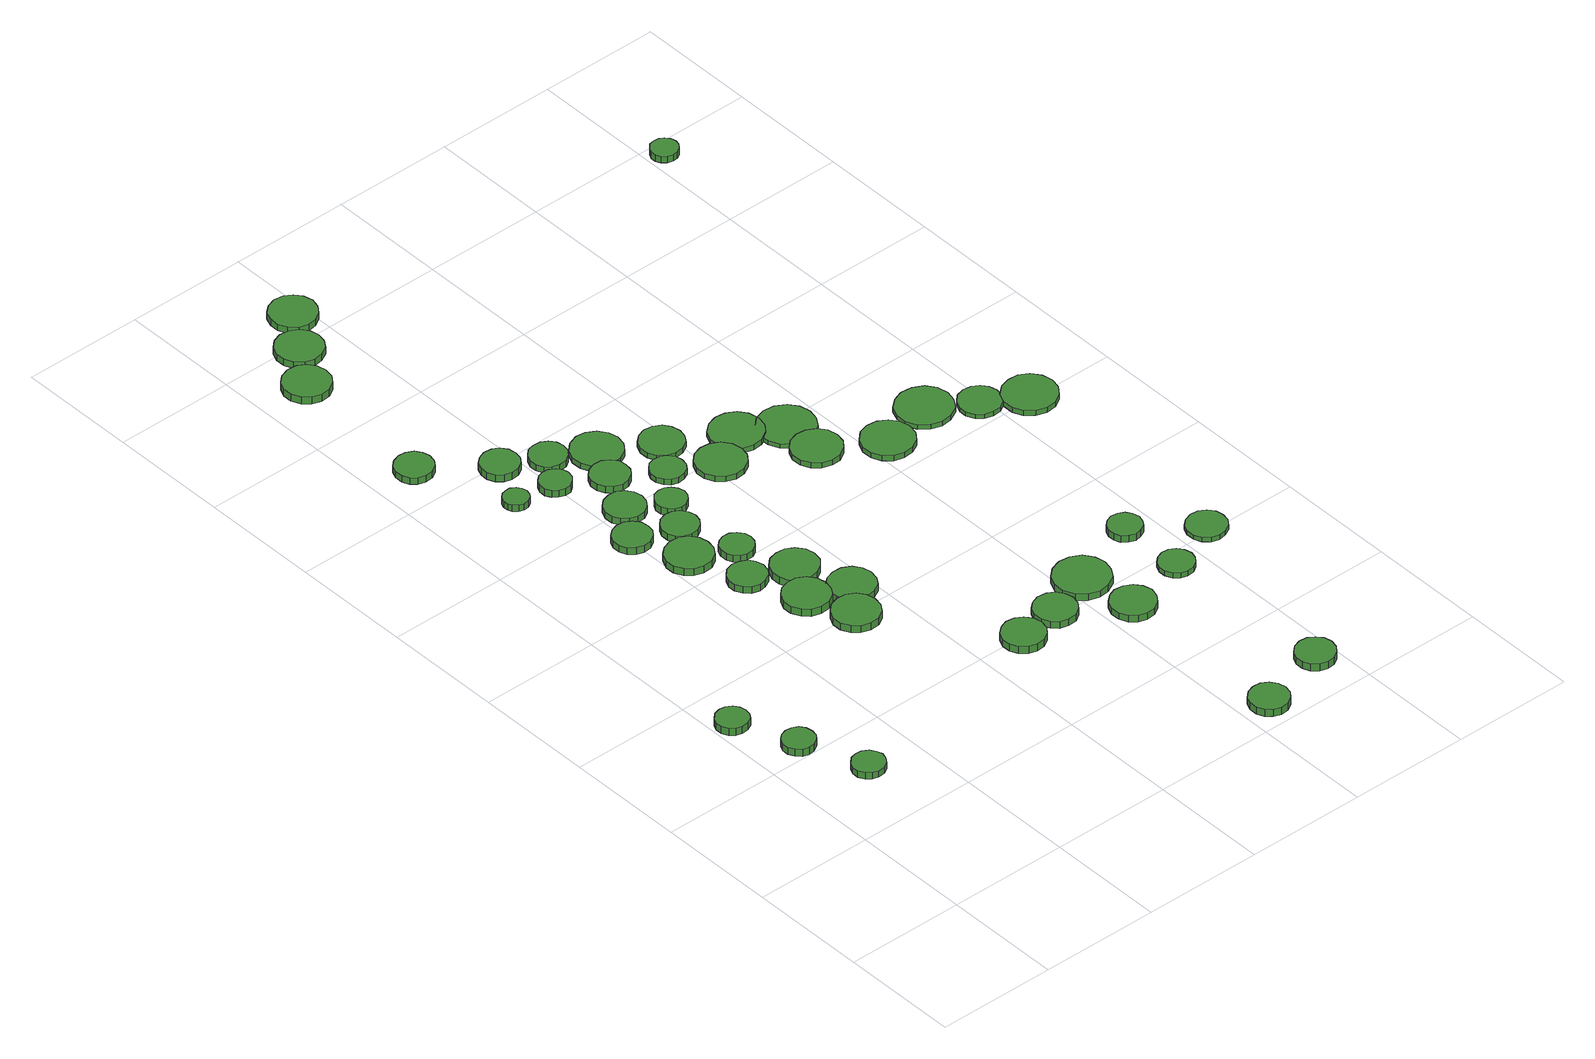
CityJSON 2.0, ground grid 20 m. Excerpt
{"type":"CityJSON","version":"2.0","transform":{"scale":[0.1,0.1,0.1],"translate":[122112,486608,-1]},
"CityObjects":{
"tree1":{"type":"SolitaryVegetationObject","attributes":{"function":"something"},"geometry":[{"type":"MultiSurface","lod":"1","boundaries":[[[0,1,2,3,4,5,6,7,8,9,10,11,12,13,14]],[[15,16,17,18,19,20,21,22,23,24,25,26,27,28,29]],[[0,29,28,1]],[[1,28,27,2]],[[2,27,26,3]],[[3,26,25,4]],[[4,25,24,5]],[[5,24,23,6]],[[6,23,22,7]],[[7,22,21,8]],[[8,21,20,9]],[[9,20,19,10]],[[10,19,18,11]],[[11,18,17,12]],[[12,17,16,13]],[[13,16,15,14]],[[14,15,29,0]]]}]},
"tree2":{"type":"SolitaryVegetationObject","attributes":{"function":"something"},"geometry":[{"type":"MultiSurface","lod":"1","boundaries":[[[30,31,32,33,34,35,36,37,38,39,40,41,42,43,44]],[[45,46,47,48,49,50,51,52,53,54,55,56,57,58,59]],[[30,59,58,31]],[[31,58,57,32]],[[32,57,56,33]],[[33,56,55,34]],[[34,55,54,35]],[[35,54,53,36]],[[36,53,52,37]],[[37,52,51,38]],[[38,51,50,39]],[[39,50,49,40]],[[40,49,48,41]],[[41,48,47,42]],[[42,47,46,43]],[[43,46,45,44]],[[44,45,59,30]]]}]},
"tree3":{"type":"SolitaryVegetationObject","attributes":{"function":"something"},"geometry":[{"type":"MultiSurface","lod":"1","boundaries":[[[60,61,62,63,64,65,66,67,68,69,70,71,72,73,74]],[[75,76,77,78,79,80,81,82,83,84,85,86,87,88,89]],[[60,89,88,61]],[[61,88,87,62]],[[62,87,86,63]],[[63,86,85,64]],[[64,85,84,65]],[[65,84,83,66]],[[66,83,82,67]],[[67,82,81,68]],[[68,81,80,69]],[[69,80,79,70]],[[70,79,78,71]],[[71,78,77,72]],[[72,77,76,73]],[[73,76,75,74]],[[74,75,89,60]]]}]},
"tree4":{"type":"SolitaryVegetationObject","attributes":{"function":"something"},"geometry":[{"type":"MultiSurface","lod":"1","boundaries":[[[90,91,92,93,94,95,96,97,98,99,100,101,102,103,104]],[[105,106,107,108,109,110,111,112,113,114,115,116,117,118,119]],[[90,119,118,91]],[[91,118,117,92]],[[92,117,116,93]],[[93,116,115,94]],[[94,115,114,95]],[[95,114,113,96]],[[96,113,112,97]],[[97,112,111,98]],[[98,111,110,99]],[[99,110,109,100]],[[100,109,108,101]],[[101,108,107,102]],[[102,107,106,103]],[[103,106,105,104]],[[104,105,119,90]]]}]},
"tree5":{"type":"SolitaryVegetationObject","attributes":{"function":"something"},"geometry":[{"type":"MultiSurface","lod":"1","boundaries":[[[120,121,122,123,124,125,126,127,128,129,130,131,132,133,134]],[[135,136,137,138,139,140,141,142,143,144,145,146,147,148,149]],[[120,149,148,121]],[[121,148,147,122]],[[122,147,146,123]],[[123,146,145,124]],[[124,145,144,125]],[[125,144,143,126]],[[126,143,142,127]],[[127,142,141,128]],[[128,141,140,129]],[[129,140,139,130]],[[130,139,138,131]],[[131,138,137,132]],[[132,137,136,133]],[[133,136,135,134]],[[134,135,149,120]]]}]},
"tree6":{"type":"SolitaryVegetationObject","attributes":{"function":"something"},"geometry":[{"type":"MultiSurface","lod":"1","boundaries":[[[150,151,152,153,154,155,156,157,158,159,160,161,162,163,164]],[[165,166,167,168,169,170,171,172,173,174,175,176,177,178,179]],[[150,179,178,151]],[[151,178,177,152]],[[152,177,176,153]],[[153,176,175,154]],[[154,175,174,155]],[[155,174,173,156]],[[156,173,172,157]],[[157,172,171,158]],[[158,171,170,159]],[[159,170,169,160]],[[160,169,168,161]],[[161,168,167,162]],[[162,167,166,163]],[[163,166,165,164]],[[164,165,179,150]]]}]},
"tree7":{"type":"SolitaryVegetationObject","attributes":{"function":"something"},"geometry":[{"type":"MultiSurface","lod":"1","boundaries":[[[180,181,182,183,184,185,186,187,188,189,190,191,192,193,194]],[[195,196,197,198,199,200,201,202,203,204,205,206,207,208,209]],[[180,209,208,181]],[[181,208,207,182]],[[182,207,206,183]],[[183,206,205,184]],[[184,205,204,185]],[[185,204,203,186]],[[186,203,202,187]],[[187,202,201,188]],[[188,201,200,189]],[[189,200,199,190]],[[190,199,198,191]],[[191,198,197,192]],[[192,197,196,193]],[[193,196,195,194]],[[194,195,209,180]]]}]},
"tree8":{"type":"SolitaryVegetationObject","attributes":{"function":"something"},"geometry":[{"type":"MultiSurface","lod":"1","boundaries":[[[210,211,212,213,214,215,216,217,218,219,220,221,222,223,224]],[[225,226,227,228,229,230,231,232,233,234,235,236,237,238,239]],[[210,239,238,211]],[[211,238,237,212]],[[212,237,236,213]],[[213,236,235,214]],[[214,235,234,215]],[[215,234,233,216]],[[216,233,232,217]],[[217,232,231,218]],[[218,231,230,219]],[[219,230,229,220]],[[220,229,228,221]],[[221,228,227,222]],[[222,227,226,223]],[[223,226,225,224]],[[224,225,239,210]]]}]},
"tree9":{"type":"SolitaryVegetationObject","attributes":{"function":"something"},"geometry":[{"type":"MultiSurface","lod":"1","boundaries":[[[240,241,242,243,244,245,246,247,248,249,250,251,252,253,254]],[[255,256,257,258,259,260,261,262,263,264,265,266,267,268,269]],[[240,269,268,241]],[[241,268,267,242]],[[242,267,266,243]],[[243,266,265,244]],[[244,265,264,245]],[[245,264,263,246]],[[246,263,262,247]],[[247,262,261,248]],[[248,261,260,249]],[[249,260,259,250]],[[250,259,258,251]],[[251,258,257,252]],[[252,257,256,253]],[[253,256,255,254]],[[254,255,269,240]]]}]},
"tree10":{"type":"SolitaryVegetationObject","attributes":{"function":"something"},"geometry":[{"type":"MultiSurface","lod":"1","boundaries":[[[270,271,272,273,274,275,276,277,278,279,280,281,282,283,284]],[[285,286,287,288,289,290,291,292,293,294,295,296,297,298,299]],[[270,299,298,271]],[[271,298,297,272]],[[272,297,296,273]],[[273,296,295,274]],[[274,295,294,275]],[[275,294,293,276]],[[276,293,292,277]],[[277,292,291,278]],[[278,291,290,279]],[[279,290,289,280]],[[280,289,288,281]],[[281,288,287,282]],[[282,287,286,283]],[[283,286,285,284]],[[284,285,299,270]]]}]},
"tree11":{"type":"SolitaryVegetationObject","attributes":{"function":"something"},"geometry":[{"type":"MultiSurface","lod":"1","boundaries":[[[300,301,302,303,304,305,306,307,308,309,310,311,312,313,314]],[[315,316,317,318,319,320,321,322,323,324,325,326,327,328,329]],[[300,329,328,301]],[[301,328,327,302]],[[302,327,326,303]],[[303,326,325,304]],[[304,325,324,305]],[[305,324,323,306]],[[306,323,322,307]],[[307,322,321,308]],[[308,321,320,309]],[[309,320,319,310]],[[310,319,318,311]],[[311,318,317,312]],[[312,317,316,313]],[[313,316,315,314]],[[314,315,329,300]]]}]},
"tree12":{"type":"SolitaryVegetationObject","attributes":{"function":"something"},"geometry":[{"type":"MultiSurface","lod":"1","boundaries":[[[330,331,332,333,334,335,336,337,338,339,340,341,342,343,344]],[[345,346,347,348,349,350,351,352,353,354,355,356,357,358,359]],[[330,359,358,331]],[[331,358,357,332]],[[332,357,356,333]],[[333,356,355,334]],[[334,355,354,335]],[[335,354,353,336]],[[336,353,352,337]],[[337,352,351,338]],[[338,351,350,339]],[[339,350,349,340]],[[340,349,348,341]],[[341,348,347,342]],[[342,347,346,343]],[[343,346,345,344]],[[344,345,359,330]]]}]},
"tree13":{"type":"SolitaryVegetationObject","attributes":{"function":"something"},"geometry":[{"type":"MultiSurface","lod":"1","boundaries":[[[360,361,362,363,364,365,366,367,368,369,370,371,372,373,374]],[[375,376,377,378,379,380,381,382,383,384,385,386,387,388,389]],[[360,389,388,361]],[[361,388,387,362]],[[362,387,386,363]],[[363,386,385,364]],[[364,385,384,365]],[[365,384,383,366]],[[366,383,382,367]],[[367,382,381,368]],[[368,381,380,369]],[[369,380,379,370]],[[370,379,378,371]],[[371,378,377,372]],[[372,377,376,373]],[[373,376,375,374]],[[374,375,389,360]]]}]},
"tree14":{"type":"SolitaryVegetationObject","attributes":{"function":"something"},"geometry":[{"type":"MultiSurface","lod":"1","boundaries":[[[390,391,392,393,394,395,396,397,398,399,400,401,402,403,404]],[[405,406,407,408,409,410,411,412,413,414,415,416,417,418,419]],[[390,419,418,391]],[[391,418,417,392]],[[392,417,416,393]],[[393,416,415,394]],[[394,415,414,395]],[[395,414,413,396]],[[396,413,412,397]],[[397,412,411,398]],[[398,411,410,399]],[[399,410,409,400]],[[400,409,408,401]],[[401,408,407,402]],[[402,407,406,403]],[[403,406,405,404]],[[404,405,419,390]]]}]},
"tree15":{"type":"SolitaryVegetationObject","attributes":{"function":"something"},"geometry":[{"type":"MultiSurface","lod":"1","boundaries":[[[420,421,422,423,424,425,426,427,428,429,430,431,432,433,434]],[[435,436,437,438,439,440,441,442,443,444,445,446,447,448,449]],[[420,449,448,421]],[[421,448,447,422]],[[422,447,446,423]],[[423,446,445,424]],[[424,445,444,425]],[[425,444,443,426]],[[426,443,442,427]],[[427,442,441,428]],[[428,441,440,429]],[[429,440,439,430]],[[430,439,438,431]],[[431,438,437,432]],[[432,437,436,433]],[[433,436,435,434]],[[434,435,449,420]]]}]},
"tree16":{"type":"SolitaryVegetationObject","attributes":{"function":"something"},"geometry":[{"type":"MultiSurface","lod":"1","boundaries":[[[450,451,452,453,454,455,456,457,458,459,460,461,462,463,464]],[[465,466,467,468,469,470,471,472,473,474,475,476,477,478,479]],[[450,479,478,451]],[[451,478,477,452]],[[452,477,476,453]],[[453,476,475,454]],[[454,475,474,455]],[[455,474,473,456]],[[456,473,472,457]],[[457,472,471,458]],[[458,471,470,459]],[[459,470,469,460]],[[460,469,468,461]],[[461,468,467,462]],[[462,467,466,463]],[[463,466,465,464]],[[464,465,479,450]]]}]},
"tree17":{"type":"SolitaryVegetationObject","attributes":{"function":"something"},"geometry":[{"type":"MultiSurface","lod":"1","boundaries":[[[480,481,482,483,484,485,486,487,488,489,490,491,492,493,494]],[[495,496,497,498,499,500,501,502,503,504,505,506,507,508,509]],[[480,509,508,481]],[[481,508,507,482]],[[482,507,506,483]],[[483,506,505,484]],[[484,505,504,485]],[[485,504,503,486]],[[486,503,502,487]],[[487,502,501,488]],[[488,501,500,489]],[[489,500,499,490]],[[490,499,498,491]],[[491,498,497,492]],[[492,497,496,493]],[[493,496,495,494]],[[494,495,509,480]]]}]},
"tree18":{"type":"SolitaryVegetationObject","attributes":{"function":"something"},"geometry":[{"type":"MultiSurface","lod":"1","boundaries":[[[510,511,512,513,514,515,516,517,518,519,520,521,522,523,524]],[[525,526,527,528,529,530,531,532,533,534,535,536,537,538,539]],[[510,539,538,511]],[[511,538,537,512]],[[512,537,536,513]],[[513,536,535,514]],[[514,535,534,515]],[[515,534,533,516]],[[516,533,532,517]],[[517,532,531,518]],[[518,531,530,519]],[[519,530,529,520]],[[520,529,528,521]],[[521,528,527,522]],[[522,527,526,523]],[[523,526,525,524]],[[524,525,539,510]]]}]},
"tree19":{"type":"SolitaryVegetationObject","attributes":{"function":"something"},"geometry":[{"type":"MultiSurface","lod":"1","boundaries":[[[540,541,542,543,544,545,546,547,548,549,550,551,552,553,554]],[[555,556,557,558,559,560,561,562,563,564,565,566,567,568,569]],[[540,569,568,541]],[[541,568,567,542]],[[542,567,566,543]],[[543,566,565,544]],[[544,565,564,545]],[[545,564,563,546]],[[546,563,562,547]],[[547,562,561,548]],[[548,561,560,549]],[[549,560,559,550]],[[550,559,558,551]],[[551,558,557,552]],[[552,557,556,553]],[[553,556,555,554]],[[554,555,569,540]]]}]},
"tree20":{"type":"SolitaryVegetationObject","attributes":{"function":"something"},"geometry":[{"type":"MultiSurface","lod":"1","boundaries":[[[570,571,572,573,574,575,576,577,578,579,580,581,582,583,584]],[[585,586,587,588,589,590,591,592,593,594,595,596,597,598,599]],[[570,599,598,571]],[[571,598,597,572]],[[572,597,596,573]],[[573,596,595,574]],[[574,595,594,575]],[[575,594,593,576]],[[576,593,592,577]],[[577,592,591,578]],[[578,591,590,579]],[[579,590,589,580]],[[580,589,588,581]],[[581,588,587,582]],[[582,587,586,583]],[[583,586,585,584]],[[584,585,599,570]]]}]},
"tree21":{"type":"SolitaryVegetationObject","attributes":{"function":"something"},"geometry":[{"type":"MultiSurface","lod":"1","boundaries":[[[600,601,602,603,604,605,606,607,608,609,610,611,612,613,614]],[[615,616,617,618,619,620,621,622,623,624,625,626,627,628,629]],[[600,629,628,601]],[[601,628,627,602]],[[602,627,626,603]],[[603,626,625,604]],[[604,625,624,605]],[[605,624,623,606]],[[606,623,622,607]],[[607,622,621,608]],[[608,621,620,609]],[[609,620,619,610]],[[610,619,618,611]],[[611,618,617,612]],[[612,617,616,613]],[[613,616,615,614]],[[614,615,629,600]]]}]},
"tree22":{"type":"SolitaryVegetationObject","attributes":{"function":"something"},"geometry":[{"type":"MultiSurface","lod":"1","boundaries":[[[630,631,632,633,634,635,636,637,638,639,640,641,642,643,644]],[[645,646,647,648,649,650,651,652,653,654,655,656,657,658,659]],[[630,659,658,631]],[[631,658,657,632]],[[632,657,656,633]],[[633,656,655,634]],[[634,655,654,635]],[[635,654,653,636]],[[636,653,652,637]],[[637,652,651,638]],[[638,651,650,639]],[[639,650,649,640]],[[640,649,648,641]],[[641,648,647,642]],[[642,647,646,643]],[[643,646,645,644]],[[644,645,659,630]]]}]},
"tree23":{"type":"SolitaryVegetationObject","attributes":{"function":"something"},"geometry":[{"type":"MultiSurface","lod":"1","boundaries":[[[660,661,662,663,664,665,666,667,668,669,670,671,672,673,674]],[[675,676,677,678,679,680,681,682,683,684,685,686,687,688,689]],[[660,689,688,661]],[[661,688,687,662]],[[662,687,686,663]],[[663,686,685,664]],[[664,685,684,665]],[[665,684,683,666]],[[666,683,682,667]],[[667,682,681,668]],[[668,681,680,669]],[[669,680,679,670]],[[670,679,678,671]],[[671,678,677,672]],[[672,677,676,673]],[[673,676,675,674]],[[674,675,689,660]]]}]},
"tree24":{"type":"SolitaryVegetationObject","attributes":{"function":"something"},"geometry":[{"type":"MultiSurface","lod":"1","boundaries":[[[690,691,692,693,694,695,696,697,698,699,700,701,702,703,704]],[[705,706,707,708,709,710,711,712,713,714,715,716,717,718,719]],[[690,719,718,691]],[[691,718,717,692]],[[692,717,716,693]],[[693,716,715,694]],[[694,715,714,695]],[[695,714,713,696]],[[696,713,712,697]],[[697,712,711,698]],[[698,711,710,699]],[[699,710,709,700]],[[700,709,708,701]],[[701,708,707,702]],[[702,707,706,703]],[[703,706,705,704]],[[704,705,719,690]]]}]},
"tree25":{"type":"SolitaryVegetationObject","attributes":{"function":"something"},"geometry":[{"type":"MultiSurface","lod":"1","boundaries":[[[720,721,722,723,724,725,726,727,728,729,730,731,732,733,734]],[[735,736,737,738,739,740,741,742,743,744,745,746,747,748,749]],[[720,749,748,721]],[[721,748,747,722]],[[722,747,746,723]],[[723,746,745,724]],[[724,745,744,725]],[[725,744,743,726]],[[726,743,742,727]],[[727,742,741,728]],[[728,741,740,729]],[[729,740,739,730]],[[730,739,738,731]],[[731,738,737,732]],[[732,737,736,733]],[[733,736,735,734]],[[734,735,749,720]]]}]},
"tree26":{"type":"SolitaryVegetationObject","attributes":{"function":"something"},"geometry":[{"type":"MultiSurface","lod":"1","boundaries":[[[750,751,752,753,754,755,756,757,758,759,760,761,762,763,764]],[[765,766,767,768,769,770,771,772,773,774,775,776,777,778,779]],[[750,779,778,751]],[[751,778,777,752]],[[752,777,776,753]],[[753,776,775,754]],[[754,775,774,755]],[[755,774,773,756]],[[756,773,772,757]],[[757,772,771,758]],[[758,771,770,759]],[[759,770,769,760]],[[760,769,768,761]],[[761,768,767,762]],[[762,767,766,763]],[[763,766,765,764]],[[764,765,779,750]]]}]},
"tree27":{"type":"SolitaryVegetationObject","attributes":{"function":"something"},"geometry":[{"type":"MultiSurface","lod":"1","boundaries":[[[780,781,782,783,784,785,786,787,788,789,790,791,792,793,794]],[[795,796,797,798,799,800,801,802,803,804,805,806,807,808,809]],[[780,809,808,781]],[[781,808,807,782]],[[782,807,806,783]],[[783,806,805,784]],[[784,805,804,785]],[[785,804,803,786]],[[786,803,802,787]],[[787,802,801,788]],[[788,801,800,789]],[[789,800,799,790]],[[790,799,798,791]],[[791,798,797,792]],[[792,797,796,793]],[[793,796,795,794]],[[794,795,809,780]]]}]},
"tree28":{"type":"SolitaryVegetationObject","attributes":{"function":"something"},"geometry":[{"type":"MultiSurface","lod":"1","boundaries":[[[810,811,812,813,814,815,816,817,818,819,820,821,822,823,824]],[[825,826,827,828,829,830,831,832,833,834,835,836,837,838,839]],[[810,839,838,811]],[[811,838,837,812]],[[812,837,836,813]],[[813,836,835,814]],[[814,835,834,815]],[[815,834,833,816]],[[816,833,832,817]],[[817,832,831,818]],[[818,831,830,819]],[[819,830,829,820]],[[820,829,828,821]],[[821,828,827,822]],[[822,827,826,823]],[[823,826,825,824]],[[824,825,839,810]]]}]},
"tree29":{"type":"SolitaryVegetationObject","attributes":{"function":"something"},"geometry":[{"type":"MultiSurface","lod":"1","boundaries":[[[840,841,842,843,844,845,846,847,848,849,850,851,852,853,854]],[[855,856,857,858,859,860,861,862,863,864,865,866,867,868,869]],[[840,869,868,841]],[[841,868,867,842]],[[842,867,866,843]],[[843,866,865,844]],[[844,865,864,845]],[[845,864,863,846]],[[846,863,862,847]],[[847,862,861,848]],[[848,861,860,849]],[[849,860,859,850]],[[850,859,858,851]],[[851,858,857,852]],[[852,857,856,853]],[[853,856,855,854]],[[854,855,869,840]]]}]},
"tree30":{"type":"SolitaryVegetationObject","attributes":{"function":"something"},"geometry":[{"type":"MultiSurface","lod":"1","boundaries":[[[870,871,872,873,874,875,876,877,878,879,880,881,882,883,884]],[[885,886,887,888,889,890,891,892,893,894,895,896,897,898,899]],[[870,899,898,871]],[[871,898,897,872]],[[872,897,896,873]],[[873,896,895,874]],[[874,895,894,875]],[[875,894,893,876]],[[876,893,892,877]],[[877,892,891,878]],[[878,891,890,879]],[[879,890,889,880]],[[880,889,888,881]],[[881,888,887,882]],[[882,887,886,883]],[[883,886,885,884]],[[884,885,899,870]]]}]},
"tree31":{"type":"SolitaryVegetationObject","attributes":{"function":"something"},"geometry":[{"type":"MultiSurface","lod":"1","boundaries":[[[900,901,902,903,904,905,906,907,908,909,910,911,912,913,914]],[[915,916,917,918,919,920,921,922,923,924,925,926,927,928,929]],[[900,929,928,901]],[[901,928,927,902]],[[902,927,926,903]],[[903,926,925,904]],[[904,925,924,905]],[[905,924,923,906]],[[906,923,922,907]],[[907,922,921,908]],[[908,921,920,909]],[[909,920,919,910]],[[910,919,918,911]],[[911,918,917,912]],[[912,917,916,913]],[[913,916,915,914]],[[914,915,929,900]]]}]},
"tree32":{"type":"SolitaryVegetationObject","attributes":{"function":"something"},"geometry":[{"type":"MultiSurface","lod":"1","boundaries":[[[930,931,932,933,934,935,936,937,938,939,940,941,942,943,944]],[[945,946,947,948,949,950,951,952,953,954,955,956,957,958,959]],[[930,959,958,931]],[[931,958,957,932]],[[932,957,956,933]],[[933,956,955,934]],[[934,955,954,935]],[[935,954,953,936]],[[936,953,952,937]],[[937,952,951,938]],[[938,951,950,939]],[[939,950,949,940]],[[940,949,948,941]],[[941,948,947,942]],[[942,947,946,943]],[[943,946,945,944]],[[944,945,959,930]]]}]},
"tree33":{"type":"SolitaryVegetationObject","attributes":{"function":"something"},"geometry":[{"type":"MultiSurface","lod":"1","boundaries":[[[960,961,962,963,964,965,966,967,968,969,970,971,972,973,974]],[[975,976,977,978,979,980,981,982,983,984,985,986,987,988,989]],[[960,989,988,961]],[[961,988,987,962]],[[962,987,986,963]],[[963,986,985,964]],[[964,985,984,965]],[[965,984,983,966]],[[966,983,982,967]],[[967,982,981,968]],[[968,981,980,969]],[[969,980,979,970]],[[970,979,978,971]],[[971,978,977,972]],[[972,977,976,973]],[[973,976,975,974]],[[974,975,989,960]]]}]},
"tree34":{"type":"SolitaryVegetationObject","attributes":{"function":"something"},"geometry":[{"type":"MultiSurface","lod":"1","boundaries":[[[990,991,992,993,994,995,996,997,998,999,1000,1001,1002,1003,1004]],[[1005,1006,1007,1008,1009,1010,1011,1012,1013,1014,1015,1016,1017,1018,1019]],[[990,1019,1018,991]],[[991,1018,1017,992]],[[992,1017,1016,993]],[[993,1016,1015,994]],[[994,1015,1014,995]],[[995,1014,1013,996]],[[996,1013,1012,997]],[[997,1012,1011,998]],[[998,1011,1010,999]],[[999,1010,1009,1000]],[[1000,1009,1008,1001]],[[1001,1008,1007,1002]],[[1002,1007,1006,1003]],[[1003,1006,1005,1004]],[[1004,1005,1019,990]]]}]},
"tree35":{"type":"SolitaryVegetationObject","attributes":{"function":"something"},"geometry":[{"type":"MultiSurface","lod":"1","boundaries":[[[1020,1021,1022,1023,1024,1025,1026,1027,1028,1029,1030,1031,1032,1033,1034]],[[1035,1036,1037,1038,1039,1040,1041,1042,1043,1044,1045,1046,1047,1048,1049]],[[1020,1049,1048,1021]],[[1021,1048,1047,1022]],[[1022,1047,1046,1023]],[[1023,1046,1045,1024]],[[1024,1045,1044,1025]],[[1025,1044,1043,1026]],[[1026,1043,1042,1027]],[[1027,1042,1041,1028]],[[1028,1041,1040,1029]],[[1029,1040,1039,1030]],[[1030,1039,1038,1031]],[[1031,1038,1037,1032]],[[1032,1037,1036,1033]],[[1033,1036,1035,1034]],[[1034,1035,1049,1020]]]}]},
"tree36":{"type":"SolitaryVegetationObject","attributes":{"function":"something"},"geometry":[{"type":"MultiSurface","lod":"1","boundaries":[[[1050,1051,1052,1053,1054,1055,1056,1057,1058,1059,1060,1061,1062,1063,1064]],[[1065,1066,1067,1068,1069,1070,1071,1072,1073,1074,1075,1076,1077,1078,1079]],[[1050,1079,1078,1051]],[[1051,1078,1077,1052]],[[1052,1077,1076,1053]],[[1053,1076,1075,1054]],[[1054,1075,1074,1055]],[[1055,1074,1073,1056]],[[1056,1073,1072,1057]],[[1057,1072,1071,1058]],[[1058,1071,1070,1059]],[[1059,1070,1069,1060]],[[1060,1069,1068,1061]],[[1061,1068,1067,1062]],[[1062,1067,1066,1063]],[[1063,1066,1065,1064]],[[1064,1065,1079,1050]]]}]},
"tree37":{"type":"SolitaryVegetationObject","attributes":{"function":"something"},"geometry":[{"type":"MultiSurface","lod":"1","boundaries":[[[1080,1081,1082,1083,1084,1085,1086,1087,1088,1089,1090,1091,1092,1093,1094]],[[1095,1096,1097,1098,1099,1100,1101,1102,1103,1104,1105,1106,1107,1108,1109]],[[1080,1109,1108,1081]],[[1081,1108,1107,1082]],[[1082,1107,1106,1083]],[[1083,1106,1105,1084]],[[1084,1105,1104,1085]],[[1085,1104,1103,1086]],[[1086,1103,1102,1087]],[[1087,1102,1101,1088]],[[1088,1101,1100,1089]],[[1089,1100,1099,1090]],[[1090,1099,1098,1091]],[[1091,1098,1097,1092]],[[1092,1097,1096,1093]],[[1093,1096,1095,1094]],[[1094,1095,1109,1080]]]}]},
"tree38":{"type":"SolitaryVegetationObject","attributes":{"function":"something"},"geometry":[{"type":"MultiSurface","lod":"1","boundaries":[[[1110,1111,1112,1113,1114,1115,1116,1117,1118,1119,1120,1121,1122,1123,1124]],[[1125,1126,1127,1128,1129,1130,1131,1132,1133,1134,1135,1136,1137,1138,1139]],[[1110,1139,1138,1111]],[[1111,1138,1137,1112]],[[1112,1137,1136,1113]],[[1113,1136,1135,1114]],[[1114,1135,1134,1115]],[[1115,1134,1133,1116]],[[1116,1133,1132,1117]],[[1117,1132,1131,1118]],[[1118,1131,1130,1119]],[[1119,1130,1129,1120]],[[1120,1129,1128,1121]],[[1121,1128,1127,1122]],[[1122,1127,1126,1123]],[[1123,1126,1125,1124]],[[1124,1125,1139,1110]]]}]},
"tree39":{"type":"SolitaryVegetationObject","attributes":{"function":"something"},"geometry":[{"type":"MultiSurface","lod":"1","boundaries":[[[1140,1141,1142,1143,1144,1145,1146,1147,1148,1149,1150,1151,1152,1153,1154]],[[1155,1156,1157,1158,1159,1160,1161,1162,1163,1164,1165,1166,1167,1168,1169]],[[1140,1169,1168,1141]],[[1141,1168,1167,1142]],[[1142,1167,1166,1143]],[[1143,1166,1165,1144]],[[1144,1165,1164,1145]],[[1145,1164,1163,1146]],[[1146,1163,1162,1147]],[[1147,1162,1161,1148]],[[1148,1161,1160,1149]],[[1149,1160,1159,1150]],[[1150,1159,1158,1151]],[[1151,1158,1157,1152]],[[1152,1157,1156,1153]],[[1153,1156,1155,1154]],[[1154,1155,1169,1140]]]}]},
"tree40":{"type":"SolitaryVegetationObject","attributes":{"function":"something"},"geometry":[{"type":"MultiSurface","lod":"1","boundaries":[[[1170,1171,1172,1173,1174,1175,1176,1177,1178,1179,1180,1181,1182,1183,1184]],[[1185,1186,1187,1188,1189,1190,1191,1192,1193,1194,1195,1196,1197,1198,1199]],[[1170,1199,1198,1171]],[[1171,1198,1197,1172]],[[1172,1197,1196,1173]],[[1173,1196,1195,1174]],[[1174,1195,1194,1175]],[[1175,1194,1193,1176]],[[1176,1193,1192,1177]],[[1177,1192,1191,1178]],[[1178,1191,1190,1179]],[[1179,1190,1189,1180]],[[1180,1189,1188,1181]],[[1181,1188,1187,1182]],[[1182,1187,1186,1183]],[[1183,1186,1185,1184]],[[1184,1185,1199,1170]]]}]},
"tree41":{"type":"SolitaryVegetationObject","attributes":{"function":"something"},"geometry":[{"type":"MultiSurface","lod":"1","boundaries":[[[1200,1201,1202,1203,1204,1205,1206,1207,1208,1209,1210,1211,1212,1213,1214]],[[1215,1216,1217,1218,1219,1220,1221,1222,1223,1224,1225,1226,1227,1228,1229]],[[1200,1229,1228,1201]],[[1201,1228,1227,1202]],[[1202,1227,1226,1203]],[[1203,1226,1225,1204]],[[1204,1225,1224,1205]],[[1205,1224,1223,1206]],[[1206,1223,1222,1207]],[[1207,1222,1221,1208]],[[1208,1221,1220,1209]],[[1209,1220,1219,1210]],[[1210,1219,1218,1211]],[[1211,1218,1217,1212]],[[1212,1217,1216,1213]],[[1213,1216,1215,1214]],[[1214,1215,1229,1200]]]}]},
"tree42":{"type":"SolitaryVegetationObject","attributes":{"function":"something"},"geometry":[{"type":"MultiSurface","lod":"1","boundaries":[[[1230,1231,1232,1233,1234,1235,1236,1237,1238,1239,1240,1241,1242,1243,1244]],[[1245,1246,1247,1248,1249,1250,1251,1252,1253,1254,1255,1256,1257,1258,1259]],[[1230,1259,1258,1231]],[[1231,1258,1257,1232]],[[1232,1257,1256,1233]],[[1233,1256,1255,1234]],[[1234,1255,1254,1235]],[[1235,1254,1253,1236]],[[1236,1253,1252,1237]],[[1237,1252,1251,1238]],[[1238,1251,1250,1239]],[[1239,1250,1249,1240]],[[1240,1249,1248,1241]],[[1241,1248,1247,1242]],[[1242,1247,1246,1243]],[[1243,1246,1245,1244]],[[1244,1245,1259,1230]]]}]},
"tree43":{"type":"SolitaryVegetationObject","attributes":{"function":"something"},"geometry":[{"type":"MultiSurface","lod":"1","boundaries":[[[1260,1261,1262,1263,1264,1265,1266,1267,1268,1269,1270,1271,1272,1273,1274]],[[1275,1276,1277,1278,1279,1280,1281,1282,1283,1284,1285,1286,1287,1288,1289]],[[1260,1289,1288,1261]],[[1261,1288,1287,1262]],[[1262,1287,1286,1263]],[[1263,1286,1285,1264]],[[1264,1285,1284,1265]],[[1265,1284,1283,1266]],[[1266,1283,1282,1267]],[[1267,1282,1281,1268]],[[1268,1281,1280,1269]],[[1269,1280,1279,1270]],[[1270,1279,1278,1271]],[[1271,1278,1277,1272]],[[1272,1277,1276,1273]],[[1273,1276,1275,1274]],[[1274,1275,1289,1260]]]}]},
"tree44":{"type":"SolitaryVegetationObject","attributes":{"function":"something"},"geometry":[{"type":"MultiSurface","lod":"1","boundaries":[[[1290,1291,1292,1293,1294,1295,1296,1297,1298,1299,1300,1301,1302,1303,1304]],[[1305,1306,1307,1308,1309,1310,1311,1312,1313,1314,1315,1316,1317,1318,1319]],[[1290,1319,1318,1291]],[[1291,1318,1317,1292]],[[1292,1317,1316,1293]],[[1293,1316,1315,1294]],[[1294,1315,1314,1295]],[[1295,1314,1313,1296]],[[1296,1313,1312,1297]],[[1297,1312,1311,1298]],[[1298,1311,1310,1299]],[[1299,1310,1309,1300]],[[1300,1309,1308,1301]],[[1301,1308,1307,1302]],[[1302,1307,1306,1303]],[[1303,1306,1305,1304]],[[1304,1305,1319,1290]]]}]}
},
"vertices":[
[54,523,26],[52,533,26],[46,542,26],[36,548,26],[25,549,26],[15,546,26],[7,538,26],[2,528,26],[2,517,26],[7,507,26],[15,500,26],[25,497,26],[36,498,26],[46,503,26],[52,512,26],[52,512,13],[46,503,13],[36,498,13],[25,497,13],[15,500,13],[7,507,13],[2,517,13],[2,528,13],[7,538,13],[15,546,13],[25,549,13],[36,548,13],[46,542,13],[52,533,13],[54,523,13],
[92,420,29],[90,431,29],[84,440,29],[74,445,29],[63,446,29],[53,443,29],[45,436,29],[40,426,29],[40,415,29],[45,405,29],[53,397,29],[63,394,29],[74,395,29],[84,401,29],[90,409,29],[90,409,16],[84,401,16],[74,395,16],[63,394,16],[53,397,16],[45,405,16],[40,415,16],[40,426,16],[45,436,16],[53,443,16],[63,446,16],[74,445,16],[84,440,16],[90,431,16],[92,420,16],
[131,310,32],[128,320,32],[122,329,32],[112,335,32],[101,336,32],[91,333,32],[83,325,32],[78,315,32],[78,304,32],[83,294,32],[91,287,32],[101,284,32],[112,285,32],[122,290,32],[128,299,32],[128,299,20],[122,290,20],[112,285,20],[101,284,20],[91,287,20],[83,294,20],[78,304,20],[78,315,20],[83,325,20],[91,333,20],[101,336,20],[112,335,20],[122,329,20],[128,320,20],[131,310,20],
[98,1264,27],[95,1276,27],[88,1287,27],[76,1293,27],[64,1294,27],[51,1290,27],[42,1282,27],[37,1270,27],[37,1257,27],[42,1245,27],[51,1237,27],[64,1233,27],[76,1234,27],[88,1241,27],[95,1251,27],[95,1251,15],[88,1241,15],[76,1234,15],[64,1233,15],[51,1237,15],[42,1245,15],[37,1257,15],[37,1270,15],[42,1282,15],[51,1290,15],[64,1294,15],[76,1293,15],[88,1287,15],[95,1276,15],[98,1264,15],
[151,1112,26],[149,1120,26],[144,1127,26],[136,1132,26],[128,1132,26],[120,1130,26],[113,1124,26],[110,1116,26],[110,1107,26],[113,1100,26],[120,1094,26],[128,1091,26],[136,1092,26],[144,1096,26],[149,1103,26],[149,1103,14],[144,1096,14],[136,1092,14],[128,1091,14],[120,1094,14],[113,1100,14],[110,1107,14],[110,1116,14],[113,1124,14],[120,1130,14],[128,1132,14],[136,1132,14],[144,1127,14],[149,1120,14],[151,1112,14],
[229,934,26],[227,947,26],[219,957,26],[208,964,26],[195,965,26],[183,961,26],[173,953,26],[168,941,26],[168,928,26],[173,916,26],[183,908,26],[195,904,26],[208,905,26],[219,911,26],[227,922,26],[227,922,13],[219,911,13],[208,905,13],[195,904,13],[183,908,13],[173,916,13],[168,928,13],[168,941,13],[173,953,13],[183,961,13],[195,965,13],[208,964,13],[219,957,13],[227,947,13],[229,934,13],
[270,849,26],[267,864,26],[258,877,26],[244,885,26],[228,886,26],[213,881,26],[202,871,26],[195,856,26],[195,841,26],[202,826,26],[213,816,26],[228,811,26],[244,812,26],[258,820,26],[267,833,26],[267,833,13],[258,820,13],[244,812,13],[228,811,13],[213,816,13],[202,826,13],[195,841,13],[195,856,13],[202,871,13],[213,881,13],[228,886,13],[244,885,13],[258,877,13],[267,864,13],[270,849,13],
[295,756,26],[292,769,26],[285,779,26],[273,785,26],[261,787,26],[248,783,26],[239,774,26],[233,762,26],[233,750,26],[239,738,26],[248,729,26],[261,725,26],[273,727,26],[285,733,26],[292,743,26],[292,743,14],[285,733,14],[273,727,14],[261,725,14],[248,729,14],[239,738,14],[233,750,14],[233,762,14],[239,774,14],[248,783,14],[261,787,14],[273,785,14],[285,779,14],[292,769,14],[295,756,14],
[335,665,27],[332,680,27],[323,693,27],[309,701,27],[293,702,27],[278,697,27],[267,687,27],[260,672,27],[260,657,27],[267,642,27],[278,632,27],[293,627,27],[309,628,27],[323,636,27],[332,649,27],[332,649,14],[323,636,14],[309,628,14],[293,627,14],[278,632,14],[267,642,14],[260,657,14],[260,672,14],[267,687,14],[278,697,14],[293,702,14],[309,701,14],[323,693,14],[332,680,14],[335,665,14],
[363,588,28],[360,603,28],[351,616,28],[337,624,28],[321,625,28],[306,620,28],[295,610,28],[288,595,28],[288,580,28],[295,565,28],[306,555,28],[321,550,28],[337,551,28],[351,559,28],[360,572,28],[360,572,15],[351,559,15],[337,551,15],[321,550,15],[306,555,15],[295,565,15],[288,580,15],[288,595,15],[295,610,15],[306,620,15],[321,625,15],[337,624,15],[351,616,15],[360,603,15],[363,588,15],
[198,1189,24],[196,1202,24],[188,1213,24],[177,1219,24],[164,1220,24],[152,1216,24],[142,1208,24],[137,1196,24],[137,1183,24],[142,1171,24],[152,1162,24],[164,1158,24],[177,1160,24],[188,1166,24],[196,1177,24],[196,1177,11],[188,1166,11],[177,1160,11],[164,1158,11],[152,1162,11],[142,1171,11],[137,1183,11],[137,1196,11],[142,1208,11],[152,1216,11],[164,1220,11],[177,1219,11],[188,1213,11],[196,1202,11],[198,1189,11],
[225,1104,25],[223,1114,25],[216,1122,25],[207,1128,25],[197,1129,25],[187,1126,25],[179,1119,25],[174,1109,25],[174,1098,25],[179,1089,25],[187,1082,25],[197,1078,25],[207,1079,25],[216,1085,25],[223,1093,25],[223,1093,12],[216,1085,12],[207,1079,12],[197,1078,12],[187,1082,12],[179,1089,12],[174,1098,12],[174,1109,12],[179,1119,12],[187,1126,12],[197,1129,12],[207,1128,12],[216,1122,12],[223,1114,12],[225,1104,12],
[115,1511,28],[112,1526,28],[103,1539,28],[89,1547,28],[73,1548,28],[58,1543,28],[47,1533,28],[40,1518,28],[40,1503,28],[47,1488,28],[58,1478,28],[73,1473,28],[89,1474,28],[103,1482,28],[112,1495,28],[112,1495,15],[103,1482,15],[89,1474,15],[73,1473,15],[58,1478,15],[47,1488,15],[40,1503,15],[40,1518,15],[47,1533,15],[58,1543,15],[73,1548,15],[89,1547,15],[103,1539,15],[112,1526,15],[115,1511,15],
[270,994,24],[267,1008,24],[259,1019,24],[248,1026,24],[234,1027,24],[221,1023,24],[211,1014,24],[205,1001,24],[205,987,24],[211,975,24],[221,966,24],[234,962,24],[248,963,24],[259,970,24],[267,981,24],[267,981,12],[259,970,12],[248,963,12],[234,962,12],[221,966,12],[211,975,12],[205,987,12],[205,1001,12],[211,1014,12],[221,1023,12],[234,1027,12],[248,1026,12],[259,1019,12],[267,1008,12],[270,994,12],
[298,908,25],[295,920,25],[288,931,25],[277,937,25],[265,938,25],[253,934,25],[244,926,25],[239,915,25],[239,902,25],[244,891,25],[253,883,25],[265,879,25],[277,880,25],[288,886,25],[295,896,25],[295,896,13],[288,886,13],[277,880,13],[265,879,13],[253,883,13],[244,891,13],[239,902,13],[239,915,13],[244,926,13],[253,934,13],[265,938,13],[277,937,13],[288,931,13],[295,920,13],[298,908,13],
[325,818,25],[323,829,25],[316,838,25],[307,844,25],[295,845,25],[285,841,25],[276,834,25],[272,824,25],[272,812,25],[276,802,25],[285,795,25],[295,791,25],[307,792,25],[316,798,25],[323,807,25],[323,807,13],[316,798,13],[307,792,13],[295,791,13],[285,795,13],[276,802,13],[272,812,13],[272,824,13],[276,834,13],[285,841,13],[295,845,13],[307,844,13],[316,838,13],[323,829,13],[325,818,13],
[369,728,25],[366,743,25],[356,756,25],[343,764,25],[327,765,25],[312,761,25],[300,750,25],[294,736,25],[294,720,25],[300,705,25],[312,695,25],[327,690,25],[343,692,25],[356,700,25],[366,712,25],[366,712,12],[356,700,12],[343,692,12],[327,690,12],[312,695,12],[300,705,12],[294,720,12],[294,736,12],[300,750,12],[312,761,12],[327,765,12],[343,764,12],[356,756,12],[366,743,12],[369,728,12],
[401,640,26],[398,655,26],[389,668,26],[375,676,26],[359,677,26],[344,672,26],[332,662,26],[326,647,26],[326,632,26],[332,617,26],[344,607,26],[359,602,26],[375,604,26],[389,611,26],[398,624,26],[398,624,14],[389,611,14],[375,604,14],[359,602,14],[344,607,14],[332,617,14],[326,632,14],[326,647,14],[332,662,14],[344,672,14],[359,677,14],[375,676,14],[389,668,14],[398,655,14],[401,640,14],
[262,1157,23],[260,1169,23],[252,1179,23],[242,1185,23],[229,1186,23],[217,1183,23],[208,1174,23],[203,1163,23],[203,1151,23],[208,1139,23],[217,1131,23],[229,1127,23],[242,1128,23],[252,1135,23],[260,1145,23],[260,1145,11],[252,1135,11],[242,1128,11],[229,1127,11],[217,1131,11],[208,1139,11],[203,1151,11],[203,1163,11],[208,1174,11],[217,1183,11],[229,1186,11],[242,1185,11],[252,1179,11],[260,1169,11],[262,1157,11],
[323,960,25],[320,971,25],[314,979,25],[305,985,25],[295,986,25],[284,983,25],[277,975,25],[272,966,25],[272,955,25],[277,946,25],[284,938,25],[295,935,25],[305,936,25],[314,942,25],[320,950,25],[320,950,12],[314,942,12],[305,936,12],[295,935,12],[284,938,12],[277,946,12],[272,955,12],[272,966,12],[277,975,12],[284,983,12],[295,986,12],[305,985,12],[314,979,12],[320,971,12],[323,960,12],
[506,385,31],[503,399,31],[494,411,31],[482,418,31],[467,420,31],[454,415,31],[443,406,31],[437,392,31],[437,378,31],[443,365,31],[454,355,31],[467,351,31],[482,352,31],[494,359,31],[503,371,31],[503,371,18],[494,359,18],[482,352,18],[467,351,18],[454,355,18],[443,365,18],[437,378,18],[437,392,18],[443,406,18],[454,415,18],[467,420,18],[482,418,18],[494,411,18],[503,399,18],[506,385,18],
[301,1064,23],[299,1077,23],[291,1087,23],[280,1094,23],[267,1095,23],[254,1091,23],[245,1083,23],[239,1071,23],[239,1058,23],[245,1046,23],[254,1037,23],[267,1033,23],[280,1034,23],[291,1041,23],[299,1051,23],[299,1051,11],[291,1041,11],[280,1034,11],[267,1033,11],[254,1037,11],[245,1046,11],[239,1058,11],[239,1071,11],[245,1083,11],[254,1091,11],[267,1095,11],[280,1094,11],[291,1087,11],[299,1077,11],[301,1064,11],
[160,1577,29],[157,1592,29],[148,1605,29],[134,1613,29],[118,1615,29],[103,1610,29],[91,1599,29],[85,1585,29],[85,1569,29],[91,1555,29],[103,1544,29],[118,1539,29],[134,1541,29],[148,1549,29],[157,1562,29],[157,1562,17],[148,1549,17],[134,1541,17],[118,1539,17],[103,1544,17],[91,1555,17],[85,1569,17],[85,1585,17],[91,1599,17],[103,1610,17],[118,1615,17],[134,1613,17],[148,1605,17],[157,1592,17],[160,1577,17],
[336,1121,21],[332,1137,21],[322,1151,21],[307,1160,21],[291,1162,21],[274,1156,21],[262,1145,21],[255,1129,21],[255,1112,21],[262,1097,21],[274,1085,21],[291,1080,21],[307,1082,21],[322,1090,21],[332,1104,21],[332,1104,11],[322,1090,11],[307,1082,11],[291,1080,11],[274,1085,11],[262,1097,11],[255,1112,11],[255,1129,11],[262,1145,11],[274,1156,11],[291,1162,11],[307,1160,11],[322,1151,11],[332,1137,11],[336,1121,11],
[371,1020,21],[369,1032,21],[362,1041,21],[352,1047,21],[340,1048,21],[329,1045,21],[321,1037,21],[316,1026,21],[316,1014,21],[321,1004,21],[329,996,21],[340,992,21],[352,994,21],[362,999,21],[369,1009,21],[369,1009,11],[362,999,11],[352,994,11],[340,992,11],[329,996,11],[321,1004,11],[316,1014,11],[316,1026,11],[321,1037,11],[329,1045,11],[340,1048,11],[352,1047,11],[362,1041,11],[369,1032,11],[371,1020,11],
[674,40,29],[671,53,29],[663,64,29],[652,71,29],[638,72,29],[626,68,29],[616,59,29],[611,47,29],[611,34,29],[616,21,29],[626,13,29],[638,8,29],[652,10,29],[663,17,29],[671,27,29],[671,27,16],[663,17,16],[652,10,16],[638,8,16],[626,13,16],[616,21,16],[611,34,16],[611,47,16],[616,59,16],[626,68,16],[638,72,16],[652,71,16],[663,64,16],[671,53,16],[674,40,16],
[205,1641,31],[201,1657,31],[192,1669,31],[179,1677,31],[163,1679,31],[148,1674,31],[136,1664,31],[130,1649,31],[130,1633,31],[136,1619,31],[148,1608,31],[163,1603,31],[179,1605,31],[192,1613,31],[201,1626,31],[201,1626,19],[192,1613,19],[179,1605,19],[163,1603,19],[148,1608,19],[136,1619,19],[130,1633,19],[130,1649,19],[136,1664,19],[148,1674,19],[163,1679,19],[179,1677,19],[192,1669,19],[201,1657,19],[205,1641,19],
[581,401,27],[578,415,27],[570,427,27],[558,434,27],[543,436,27],[529,431,27],[519,422,27],[513,409,27],[513,394,27],[519,381,27],[529,371,27],[543,367,27],[558,368,27],[570,376,27],[578,387,27],[578,387,15],[570,376,15],[558,368,15],[543,367,15],[529,371,15],[519,381,15],[513,394,15],[513,409,15],[519,422,15],[529,431,15],[543,436,15],[558,434,15],[570,427,15],[578,415,15],[581,401,15],
[414,1073,20],[411,1088,20],[403,1100,20],[390,1107,20],[375,1109,20],[361,1104,20],[350,1094,20],[344,1081,20],[344,1066,20],[350,1053,20],[361,1043,20],[375,1038,20],[390,1040,20],[403,1047,20],[411,1059,20],[411,1059,11],[403,1047,11],[390,1040,11],[375,1038,11],[361,1043,11],[350,1053,11],[344,1066,11],[344,1081,11],[350,1094,11],[361,1104,11],[375,1109,11],[390,1107,11],[403,1100,11],[411,1088,11],[414,1073,11],
[453,983,21],[450,999,21],[440,1013,21],[425,1021,21],[409,1023,21],[393,1018,21],[381,1007,21],[374,991,21],[374,975,21],[381,960,21],[393,949,21],[409,943,21],[425,945,21],[440,953,21],[450,967,21],[450,967,11],[440,953,11],[425,945,11],[409,943,11],[393,949,11],[381,960,11],[374,975,11],[374,991,11],[381,1007,11],[393,1018,11],[409,1023,11],[425,1021,11],[440,1013,11],[450,999,11],[453,983,11],
[682,342,23],[678,357,23],[669,369,23],[656,376,23],[641,378,23],[627,373,23],[616,363,23],[610,349,23],[610,334,23],[616,320,23],[627,310,23],[641,306,23],[656,307,23],[669,315,23],[678,327,23],[678,327,11],[669,315,11],[656,307,11],[641,306,11],[627,310,11],[616,320,11],[610,334,11],[610,349,11],[616,363,11],[627,373,11],[641,378,11],[656,376,11],[669,369,11],[678,357,11],[682,342,11],
[671,432,26],[667,450,26],[656,466,26],[639,475,26],[621,477,26],[603,471,26],[589,459,26],[581,441,26],[581,423,26],[589,405,26],[603,393,26],[621,387,26],[639,389,26],[656,398,26],[667,414,26],[667,414,14],[656,398,14],[639,389,14],[621,387,14],[603,393,14],[589,405,14],[581,423,14],[581,441,14],[589,459,14],[603,471,14],[621,477,14],[639,475,14],[656,466,14],[667,450,14],[671,432,14],
[519,1019,20],[515,1037,20],[505,1051,20],[489,1060,20],[472,1062,20],[455,1057,20],[441,1045,20],[434,1028,20],[434,1010,20],[441,994,20],[455,982,20],[472,977,20],[489,979,20],[505,988,20],[515,1002,20],[515,1002,11],[505,988,11],[489,979,11],[472,977,11],[455,982,11],[441,994,11],[434,1010,11],[434,1028,11],[441,1045,11],[455,1057,11],[472,1062,11],[489,1060,11],[505,1051,11],[515,1037,11],[519,1019,11],
[800,82,21],[797,95,21],[789,105,21],[778,112,21],[765,113,21],[752,109,21],[742,100,21],[737,88,21],[737,75,21],[742,63,21],[752,54,21],[765,50,21],[778,51,21],[789,58,21],[797,69,21],[797,69,8],[789,58,8],[778,51,8],[765,50,8],[752,54,8],[742,63,8],[737,75,8],[737,88,8],[742,100,8],[752,109,8],[765,113,8],[778,112,8],[789,105,8],[797,95,8],[800,82,8],
[578,914,21],[575,931,21],[565,944,21],[550,952,21],[534,954,21],[518,949,21],[506,938,21],[499,923,21],[499,906,21],[506,891,21],[518,880,21],[534,875,21],[550,876,21],[565,885,21],[575,898,21],[575,898,11],[565,885,11],[550,876,11],[534,875,11],[518,880,11],[506,891,11],[499,906,11],[499,923,11],[506,938,11],[518,949,11],[534,954,11],[550,952,11],[565,944,11],[575,931,11],[578,914,11],
[586,982,19],[582,1001,19],[571,1016,19],[554,1026,19],[535,1028,19],[517,1022,19],[503,1009,19],[495,992,19],[495,973,19],[503,955,19],[517,942,19],[535,937,19],[554,939,19],[571,948,19],[582,964,19],[582,964,11],[571,948,11],[554,939,11],[535,937,11],[517,942,11],[503,955,11],[495,973,11],[495,992,11],[503,1009,11],[517,1022,11],[535,1028,11],[554,1026,11],[571,1016,11],[582,1001,11],[586,982,11],
[786,373,17],[783,385,17],[776,395,17],[766,401,17],[754,402,17],[743,398,17],[734,390,17],[729,379,17],[729,367,17],[734,356,17],[743,348,17],[754,345,17],[766,346,17],[776,352,17],[783,362,17],[783,362,8],[776,352,8],[766,346,8],[754,345,8],[743,348,8],[734,356,8],[729,367,8],[729,379,8],[734,390,8],[743,398,8],[754,402,8],[766,401,8],[776,395,8],[783,385,8],[786,373,8],
[671,860,20],[667,877,20],[657,891,20],[642,900,20],[625,902,20],[608,897,20],[595,885,20],[588,869,20],[588,852,20],[595,836,20],[608,824,20],[625,819,20],[642,821,20],[657,829,20],[667,843,20],[667,843,10],[657,829,10],[642,821,10],[625,819,10],[608,824,10],[595,836,10],[588,852,10],[588,869,10],[595,885,10],[608,897,10],[625,902,10],[642,900,10],[657,891,10],[667,877,10],[671,860,10],
[782,483,20],[779,495,20],[773,504,20],[763,509,20],[752,511,20],[741,507,20],[732,499,20],[728,489,20],[728,478,20],[732,467,20],[741,460,20],[752,456,20],[763,458,20],[773,463,20],[779,472,20],[779,472,8],[773,463,8],[763,458,8],[752,456,8],[741,460,8],[732,467,8],[728,478,8],[728,489,8],[732,499,8],[741,507,8],[752,511,8],[763,509,8],[773,504,8],[779,495,8],[782,483,8],
[879,409,16],[877,422,16],[869,433,16],[857,440,16],[844,441,16],[831,437,16],[821,428,16],[816,416,16],[816,403,16],[821,390,16],[831,381,16],[844,377,16],[857,379,16],[869,385,16],[877,396,16],[877,396,8],[869,385,8],[857,379,8],[844,377,8],[831,381,8],[821,390,8],[816,403,8],[816,416,8],[821,428,8],[831,437,8],[844,441,8],[857,440,8],[869,433,8],[877,422,8],[879,409,8],
[764,882,19],[760,901,19],[749,916,19],[732,925,19],[713,927,19],[696,921,19],[681,909,19],[674,891,19],[674,873,19],[681,855,19],[696,843,19],[713,837,19],[732,839,19],[749,848,19],[760,864,19],[760,864,11],[749,848,11],[732,839,11],[713,837,11],[696,843,11],[681,855,11],[674,873,11],[674,891,11],[681,909,11],[696,921,11],[713,927,11],[732,925,11],[749,916,11],[760,901,11],[764,882,11],
[822,839,18],[819,853,18],[811,864,18],[799,871,18],[785,873,18],[771,869,18],[761,859,18],[755,846,18],[755,832,18],[761,819,18],[771,810,18],[785,806,18],[799,807,18],[811,814,18],[819,826,18],[819,826,10],[811,814,10],[799,807,10],[785,806,10],[771,810,10],[761,819,10],[755,832,10],[755,846,10],[761,859,10],[771,869,10],[785,873,10],[799,871,10],[811,864,10],[819,853,10],[822,839,10],
[897,803,19],[893,821,19],[882,836,19],[867,845,19],[849,846,19],[832,841,19],[818,829,19],[811,812,19],[811,794,19],[818,778,19],[832,766,19],[849,760,19],[867,762,19],[882,771,19],[893,786,19],[893,786,10],[882,771,10],[867,762,10],[849,760,10],[832,766,10],[818,778,10],[811,794,10],[811,812,10],[818,829,10],[832,841,10],[849,846,10],[867,845,10],[882,836,10],[893,821,10],[897,803,10],
[841,1565,33],[839,1573,33],[833,1581,33],[826,1585,33],[817,1586,33],[808,1584,33],[801,1577,33],[797,1569,33],[797,1560,33],[801,1552,33],[808,1546,33],[817,1543,33],[826,1544,33],[833,1548,33],[839,1556,33],[839,1556,21],[833,1548,21],[826,1544,21],[817,1543,21],[808,1546,21],[801,1552,21],[797,1560,21],[797,1569,21],[801,1577,21],[808,1584,21],[817,1586,21],[826,1585,21],[833,1581,21],[839,1573,21],[841,1565,21]
]}
